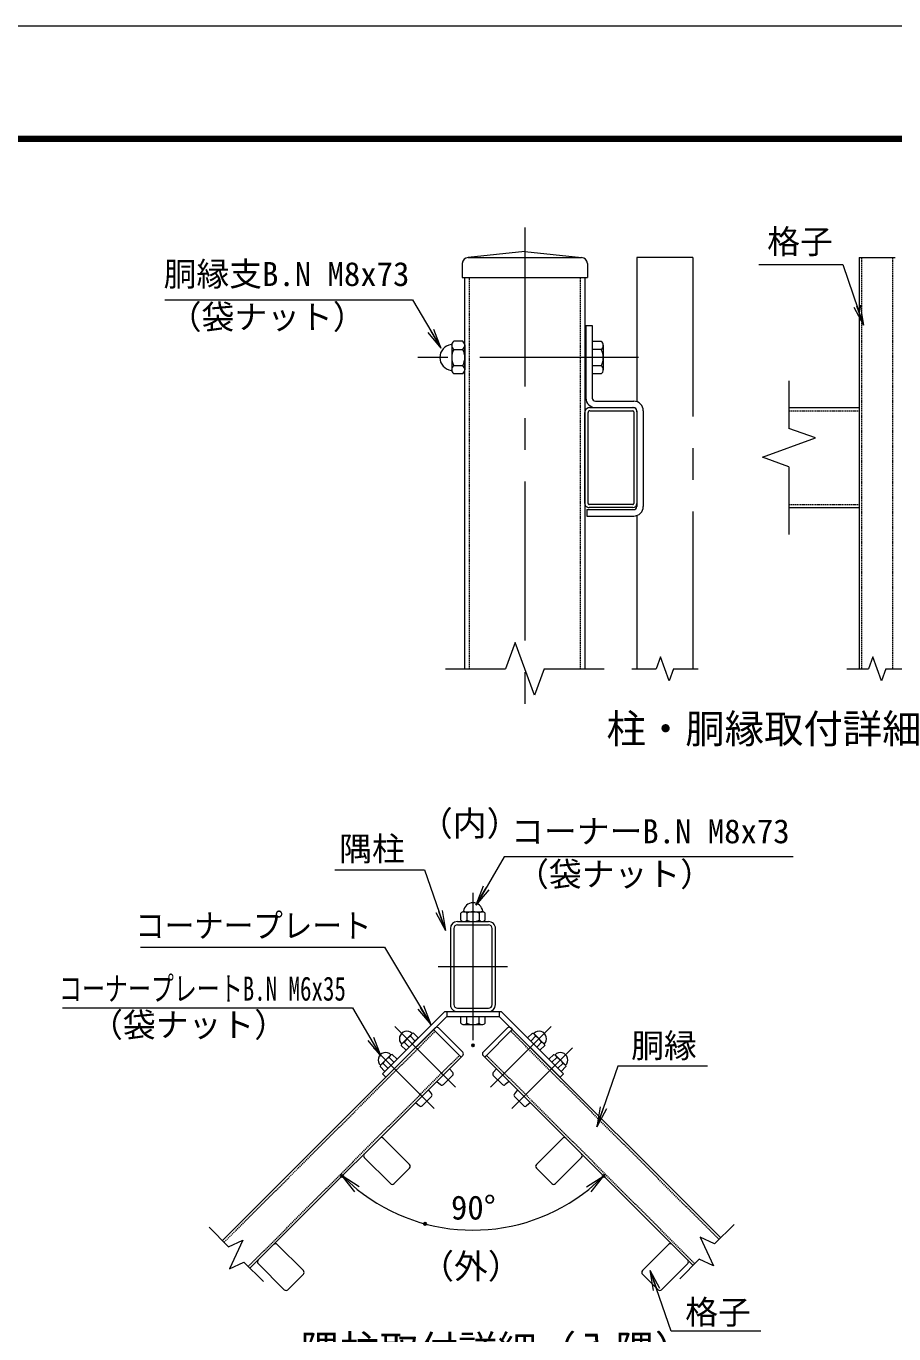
# Model space of a CAD drawing. Units: millimetres, scale not verified. Extents: x -4200 to 4200, y -2970 to 2970.
# Drawn here: x 488 to 2222, y 355 to 2970 of the extents above; entities that cross this region are included whole.
import ezdxf
from ezdxf.enums import TextEntityAlignment as Align

# ---------------------------------------------------------------- set-up
doc = ezdxf.new("R2010")
doc.units = ezdxf.units.MM
doc.header["$LTSCALE"] = 10
doc.header["$PDMODE"] = 32
doc.header["$PDSIZE"] = 5
doc.linetypes.add('USER1', pattern=[50.8, 31.75, -6.35, 6.35, -6.35])
doc.linetypes.add('USER2', pattern=[0.375, 0.25, -0.125])
for name, color, linetype, lineweight in [('0-0_D-STR1', 1, 'Continuous', 18), ('0-1_D-BMK', 2, 'USER1', 13), ('0-5_D-STR3', 3, 'Continuous', 13), ('0-6_D-STR-DIM', 7, 'Continuous', 13), ('0-7_0', 7, 'Continuous', 18), ('0-9_D-TTL-TXT', 7, 'Continuous', 18), ('0-A_D-STR-TXT', 7, 'Continuous', 13), ('0-B_D-TTL', 7, 'Continuous', 18)]:
    doc.layers.add(name, color=color, linetype=linetype, lineweight=lineweight)
doc.layers.add('0-8_Defpoints', color=253, linetype='Continuous')
doc.styles.add('ＭＳ ゴシック', font='')
doc.styles.get('ＭＳ ゴシック').set_extended_font_data('MS Gothic')

# ---------------------------------------------------------------- blocks, each defined once
blk = doc.blocks.new('_Open')
at = {"layer": '0-7_0'}
blk.add_line((-10, 1.667), (0, 0), dxfattribs=at)
blk.add_lwpolyline([(-10, -1.667), (0, 0), (-10, 0)], dxfattribs=at)

msp = doc.modelspace()

# ---------------------------------------------------------------- linework, layer by layer
at = {"layer": '0-0_D-STR1'}
for p, q in [((1484.96, 2519.34), (1371.96, 2507.34)), ((1484.96, 2519.34), (1597.96, 2507.34)), ((1359.96, 2495.34), (1359.96, 2467.34)), ((1371.96, 2507.34), (1597.96, 2507.34)), ((1609.96, 2495.34), (1609.96, 2467.34)), ((2152.88, 2507.34), (2152.88, 1685.07)), ((2152.88, 2507.34), (2224.88, 2507.34)), ((1359.96, 2467.34), (1609.96, 2467.34)), ((1364.96, 1685.07), (1364.96, 2467.34)), ((1604.96, 2467.34), (1604.96, 1685.07)), ((1604.96, 2015.74), (1604.96, 2197.54)), ((1611.36, 2015.74), (1611.36, 2197.54)), ((1614.76, 2207.34), (1700.56, 2207.34)), ((1614.76, 2200.94), (1700.56, 2200.94)), ((1702.56, 2198.94), (1702.56, 2015.74)), ((1708.96, 2198.96), (1708.96, 2015.71)), ((2012.88, 2207.34), (2152.88, 2207.34)), ((1700.56, 2013.74), (1613.36, 2013.74)), ((1700.56, 2007.34), (1613.36, 2007.34)), ((2012.88, 2007.34), (2152.88, 2007.34)), ((1350.07, 1179.81), (1412.47, 1179.81)), ((1336.27, 1166.01), (1336.27, 1013.61)), ((1343.17, 1166.01), (1343.17, 1013.61)), ((1350.07, 1172.91), (1412.47, 1172.91)), ((1419.37, 1013.61), (1419.37, 1166.01)), ((1426.27, 1013.61), (1426.27, 1166.01)), ((1336.27, 999.81), (1426.27, 999.81)), ((1350.07, 1006.71), (1412.47, 1006.71)), ((1350.07, 999.81), (1412.47, 999.81)), ((880.48, 541.92), (1302.62, 964.06)), ((1876.48, 547.49), (1459.91, 964.06)), ((935.63, 486.77), (1357.77, 908.91)), ((1821.33, 492.33), (1404.76, 908.91)), ((1202.3, 746.22), (1254.48, 694.03)), ((1560.23, 746.22), (1508.05, 694.03)), ((1164.12, 708.04), (1216.3, 655.85)), ((1598.42, 708.04), (1546.23, 655.85)), ((1223.51, 655.85), (1254.48, 686.82)), ((1539.02, 655.85), (1508.05, 686.82)), ((990.17, 534.09), (1042.35, 481.9)), ((1772.36, 534.09), (1720.18, 481.9)), ((951.98, 495.9), (1004.17, 443.72)), ((1011.38, 443.72), (1042.35, 474.69)), ((1751.15, 443.72), (1720.18, 474.69)), ((1810.55, 495.9), (1758.36, 443.72))]:
    msp.add_line(p, q, dxfattribs=at)
at = {"layer": '0-0_D-STR1', "linetype": 'USER1'}
for p, q in [((1708.96, 2507.34), (1708.96, 2219.04)), ((1820.96, 2507.34), (1708.96, 2507.34)), ((1820.96, 2507.34), (1820.96, 1685.07)), ((1708.96, 1991.64), (1708.96, 1685.07))]:
    msp.add_line(p, q, dxfattribs=at)
at = {"layer": '0-0_D-STR1', "linetype": 'USER2'}
for p, q in [((2157.68, 2507.34), (2157.68, 1685.07)), ((2220.08, 2507.34), (2220.08, 1685.07)), ((1374.16, 1685.07), (1374.16, 2467.34)), ((1595.76, 2467.34), (1595.76, 1685.07)), ((2012.88, 2200.94), (2152.88, 2200.94)), ((2012.88, 2013.74), (2152.88, 2013.74)), ((883.87, 538.53), (1306.01, 960.67)), ((1873.09, 544.09), (1456.52, 960.67)), ((932.24, 490.16), (1354.38, 912.3)), ((1824.72, 495.73), (1408.15, 912.3))]:
    msp.add_line(p, q, dxfattribs=at)
at = {"layer": '0-0_D-STR1'}
for centre, radius, start, end in [((1371.96, 2495.34), 12, 90, 180), ((1597.96, 2495.34), 12, 0, 90), ((1614.76, 2197.54), 9.8, 89.99999, 180), ((1614.76, 2197.54), 3.4, 89.99998, 180), ((1700.56, 2198.94), 8.4, 359.99951, 90), ((1700.56, 2198.94), 2, 0.00008, 90), ((1613.36, 2015.74), 8.4, 179.9997, 270), ((1613.36, 2015.74), 2, 179.99957, 270), ((1700.56, 2015.74), 2, 270, 0.00008), ((1700.56, 2015.74), 8.4, 270, 359.99971), ((1350.07, 1166.01), 13.8, 90.00002, 179.99999), ((1412.47, 1166.01), 13.8, 0, 90.00002), ((1350.07, 1166.01), 6.9, 90.00002, 179.99999), ((1412.47, 1166.01), 6.9, 0, 90.00002), ((1350.07, 1013.61), 13.8, 179.99999, 270.00002), ((1350.07, 1013.61), 6.9, 179.99999, 270.00002), ((1412.47, 1013.61), 6.9, 270.00002, 0), ((1412.47, 1013.61), 13.8, 270.00002, 0), ((1198.69, 742.61), 5.1, 44.99941, 135), ((1563.84, 742.61), 5.1, 45, 135.00059), ((1167.72, 711.64), 5.1, 135, 225), ((1594.81, 711.64), 5.1, 315, 45), ((1250.88, 690.43), 5.1, 315, 44.99941), ((1511.65, 690.43), 5.1, 135.00059, 225), ((1219.91, 659.46), 5.1, 224.99942, 315), ((1542.62, 659.46), 5.1, 225, 315.00058), ((986.56, 530.48), 5.1, 44.99941, 135), ((1775.97, 530.48), 5.1, 45, 135.00059), ((955.59, 499.51), 5.1, 135, 225), ((1806.94, 499.51), 5.1, 315, 45), ((1038.75, 478.3), 5.1, 315, 44.99941), ((1723.79, 478.3), 5.1, 135.00059, 225), ((1007.77, 447.32), 5.1, 224.99942, 315), ((1754.76, 447.32), 5.1, 225, 315.00058)]:
    msp.add_arc(centre, radius, start, end, dxfattribs=at)
at = {"layer": '0-1_D-BMK'}
for p, q in [((1484.96, 2567.34), (1484.96, 1569.19)), ((1484.96, 2567.34), (1484.96, 1569.19)), ((1712.33, 2307.34), (1271.18, 2307.34)), ((1381.27, 1236.99), (1381.27, 942.51)), ((1311.97, 1089.81), (1450.57, 1089.81)), ((1224.81, 969.74), (1346.06, 848.49)), ((1537.72, 969.74), (1416.47, 848.49)), ((1182.38, 927.32), (1303.64, 806.07)), ((1580.15, 927.32), (1458.9, 806.07))]:
    msp.add_line(p, q, dxfattribs=at)
at = {"layer": '0-5_D-STR3'}
for p, q in [((1606.96, 2371.34), (1606.96, 2226.54)), ((1606.96, 2371.34), (1619.76, 2371.34)), ((1619.76, 2371.34), (1619.76, 2226.54)), ((1338.96, 2332.52), (1338.96, 2283.13)), ((1338.96, 2332.52), (1338.96, 2283.13)), ((1360.96, 2339.98), (1342.96, 2339.98)), ((1364.96, 2332.52), (1364.96, 2283.13)), ((1364.96, 2332.52), (1364.96, 2283.13)), ((1619.76, 2339.74), (1619.76, 2274.94)), ((1637.76, 2339.74), (1619.76, 2339.74)), ((1641.76, 2332.27), (1641.76, 2282.89)), ((1342.96, 2323.78), (1360.96, 2323.78)), ((1604.96, 2323.34), (1606.96, 2323.34)), ((1637.76, 2323.54), (1619.76, 2323.54)), ((1342.96, 2291.38), (1360.96, 2291.38)), ((1360.96, 2275.18), (1342.96, 2275.18)), ((1604.96, 2291.34), (1606.96, 2291.34)), ((1637.76, 2291.14), (1619.76, 2291.14)), ((1637.76, 2274.94), (1619.76, 2274.94)), ((1624.16, 2207.34), (1700.56, 2207.34)), ((1626.16, 2220.14), (1702.56, 2220.14)), ((1708.96, 2200.95), (1708.96, 2009.75)), ((1721.76, 2200.94), (1721.76, 2009.74)), ((1608.96, 2003.34), (1702.56, 2003.34)), ((1608.96, 2003.34), (1608.96, 1990.54)), ((1608.96, 1990.54), (1702.56, 1990.54)), ((1357.15, 1182.81), (1357.15, 1196.31)), ((1362.75, 1199.31), (1399.78, 1199.31)), ((1362.75, 1199.31), (1399.78, 1199.31)), ((1362.75, 1179.81), (1399.78, 1179.81)), ((1362.75, 1179.81), (1399.78, 1179.81)), ((1369.3, 1196.31), (1369.3, 1182.81)), ((1393.6, 1196.31), (1393.6, 1182.81)), ((1405.75, 1182.81), (1405.75, 1196.31)), ((1324.79, 999.81), (1200.37, 875.39)), ((1324.79, 999.81), (1437.74, 999.81)), ((1328.77, 999.81), (1328.77, 990.21)), ((1433.77, 999.81), (1433.77, 990.21)), ((1437.74, 999.81), (1562.16, 875.39)), ((1328.77, 990.21), (1207.16, 868.6)), ((1328.77, 990.21), (1433.77, 990.21)), ((1356.97, 990.21), (1405.57, 990.21)), ((1356.97, 976.71), (1356.97, 990.21)), ((1362.56, 973.71), (1399.6, 973.71)), ((1369.12, 976.71), (1369.12, 990.21)), ((1393.42, 976.71), (1393.42, 990.21)), ((1405.57, 976.71), (1405.57, 990.21)), ((1433.77, 990.21), (1555.37, 868.6)), ((1259.7, 955.93), (1238.62, 934.85)), ((1271.97, 946.98), (1247.57, 922.59)), ((1256.14, 950.46), (1265.79, 940.81)), ((1262.32, 956.63), (1259.7, 955.93)), ((1262.32, 956.63), (1271.97, 946.98)), ((1305.8, 967.24), (1302.62, 964.06)), ((1302.62, 964.06), (1357.77, 908.91)), ((1312.17, 967.24), (1360.96, 918.45)), ((1450.37, 967.24), (1401.58, 918.45)), ((1459.91, 964.06), (1404.76, 908.91)), ((1456.73, 967.24), (1459.91, 964.06)), ((1456.73, 967.24), (1459.91, 964.06)), ((1500.22, 956.63), (1490.56, 946.98)), ((1490.56, 946.98), (1514.96, 922.59)), ((1506.39, 950.46), (1496.74, 940.81)), ((1500.22, 956.63), (1502.83, 955.93)), ((1502.83, 955.93), (1523.91, 934.85)), ((1238.62, 934.85), (1237.92, 932.24)), ((1237.92, 932.24), (1247.57, 922.59)), ((1244.09, 938.41), (1253.75, 928.76)), ((1518.44, 938.41), (1508.79, 928.76)), ((1524.61, 932.24), (1514.96, 922.59)), ((1523.91, 934.85), (1524.61, 932.24)), ((1196.19, 892.42), (1195.49, 889.81)), ((1195.49, 889.81), (1205.14, 880.16)), ((1217.28, 913.51), (1196.19, 892.42)), ((1201.67, 895.99), (1211.32, 886.34)), ((1229.54, 904.56), (1205.14, 880.16)), ((1213.71, 908.03), (1223.37, 898.38)), ((1219.89, 914.21), (1217.28, 913.51)), ((1219.89, 914.21), (1229.54, 904.56)), ((1360.96, 912.09), (1357.77, 908.91)), ((1401.58, 912.09), (1404.76, 908.91)), ((1542.64, 914.21), (1532.99, 904.56)), ((1532.99, 904.56), (1557.39, 880.16)), ((1548.82, 908.03), (1539.17, 898.38)), ((1542.64, 914.21), (1545.25, 913.51)), ((1545.25, 913.51), (1566.34, 892.42)), ((1560.86, 895.99), (1551.21, 886.34)), ((1567.04, 889.81), (1557.39, 880.16)), ((1566.34, 892.42), (1567.04, 889.81)), ((1200.37, 875.39), (1207.16, 868.6)), ((1322.32, 853.93), (1340.62, 872.24)), ((1334.44, 885.57), (1340.87, 877.91)), ((1428.09, 885.57), (1421.66, 877.91)), ((1440.21, 853.93), (1421.91, 872.24)), ((1562.16, 875.39), (1555.37, 868.6)), ((1292.01, 843.14), (1298.44, 835.48)), ((1308.98, 860.12), (1316.65, 853.68)), ((1453.55, 860.12), (1445.88, 853.68)), ((1470.52, 843.14), (1464.09, 835.48)), ((1266.56, 817.69), (1274.22, 811.26)), ((1279.89, 811.51), (1298.2, 829.81)), ((1482.64, 811.51), (1464.34, 829.81)), ((1495.97, 817.69), (1488.31, 811.26))]:
    msp.add_line(p, q, dxfattribs=at)
for centre, radius, start, end in [((1340.96, 2307.58), 26, 97.16806, 262.83194), ((1337.47, 2335.36), 2, 277.16806, 350.16084), ((1349.12, 2331.88), 10.17, 127.21089, 232.78911), ((1354.81, 2331.88), 10.17, 307.21089, 52.78911), ((1631.61, 2331.64), 10.17, 307.21089, 52.78911), ((1373.77, 2307.58), 34.8, 152.26063, 207.73937), ((1330.16, 2307.58), 34.8, 332.26063, 27.73937), ((1606.96, 2307.34), 34.8, 332.26063, 27.73937), ((1337.47, 2279.8), 2, 16.57981, 82.83194), ((1349.16, 2283.28), 10.2, 127.42505, 232.57495), ((1354.77, 2283.28), 10.2, 307.42505, 52.57495), ((1631.57, 2283.04), 10.2, 307.42505, 52.57495), ((1626.16, 2226.54), 19.2, 180, 270), ((1626.16, 2226.54), 6.4, 180, 270), ((1702.56, 2200.94), 19.2, 0, 90), ((1702.56, 2200.94), 6.4, 0, 90), ((1702.56, 2009.74), 6.4, 270, 0), ((1702.56, 2009.74), 19.2, 270, 0), ((1381.45, 1197.81), 19.5, 7.16806, 172.83194), ((1363.22, 1191.69), 7.63, 37.21089, 142.78911), ((1363.22, 1187.42), 7.63, 217.21089, 322.78911), ((1360.61, 1200.43), 1.5, 279.83916, 352.83194), ((1381.45, 1173.2), 26.1, 62.26063, 117.73937), ((1381.45, 1205.91), 26.1, 242.26063, 297.73937), ((1399.67, 1191.66), 7.65, 37.42505, 142.57495), ((1399.67, 1187.46), 7.65, 217.42505, 322.57495), ((1402.28, 1200.43), 1.5, 187.16806, 253.42019), ((1308.98, 964.06), 4.5, 45, 135), ((1363.04, 981.32), 7.63, 217.21089, 322.78911), ((1381.27, 999.81), 26.1, 242.26063, 297.73937), ((1399.49, 981.36), 7.65, 217.42505, 322.57495), ((1453.55, 964.06), 4.5, 45, 135), ((1249.1, 945.46), 14.91, 44.64798, 225.35202), ((1268.61, 925.94), 27.51, 116.96185, 153.03815), ((1275.54, 941.73), 21.27, 138.1158, 155.77947), ((1513.43, 945.46), 14.91, 314.64798, 135.35202), ((1486.99, 941.73), 21.27, 24.22053, 41.8842), ((1493.92, 925.94), 27.51, 26.96185, 63.03815), ((1206.67, 903.03), 14.91, 44.64798, 225.35202), ((1252.82, 919.02), 21.27, 114.22053, 131.8842), ((1357.77, 915.27), 4.5, 315, 45), ((1404.76, 915.27), 4.5, 135, 225), ((1509.71, 919.02), 21.27, 48.1158, 65.77947), ((1555.86, 903.03), 14.91, 314.64798, 135.35202), ((1210.39, 876.59), 21.27, 114.22053, 131.8842), ((1226.19, 883.51), 27.51, 116.96185, 153.03815), ((1233.11, 899.31), 21.27, 138.1158, 155.77947), ((1529.42, 899.31), 21.27, 24.22053, 41.8842), ((1536.34, 883.51), 27.51, 26.96185, 63.03815), ((1552.14, 876.59), 21.27, 48.1158, 65.77947), ((1337.65, 875.21), 4.2, 315, 40), ((1424.88, 875.21), 4.2, 140, 225), ((1319.35, 856.9), 4.2, 230, 315), ((1443.18, 856.9), 4.2, 225, 310), ((1276.92, 814.48), 4.2, 230, 315), ((1295.23, 832.78), 4.2, 315, 40), ((1467.31, 832.78), 4.2, 140, 225), ((1485.61, 814.48), 4.2, 225, 310)]:
    msp.add_arc(centre, radius, start, end, dxfattribs=at)
at = {"layer": '0-6_D-STR-DIM'}
for p, q in [((2012.88, 2261.05), (2012.88, 2165.82)), ((1960.02, 2108.1), (2065.74, 2146.58)), ((2065.74, 2146.58), (2012.88, 2165.82)), ((2012.88, 2088.86), (1960.02, 2108.1)), ((2012.88, 2088.86), (2012.88, 1953.62)), ((1465.73, 1737.93), (1446.49, 1685.07)), ((1465.73, 1737.93), (1446.49, 1685.07)), ((1504.2, 1632.21), (1465.73, 1737.93)), ((1504.2, 1632.21), (1465.73, 1737.93)), ((1756.31, 1708.86), (1747.65, 1685.07)), ((1773.62, 1661.28), (1756.31, 1708.86)), ((2180.22, 1708.86), (2171.56, 1685.07)), ((2197.54, 1661.28), (2180.22, 1708.86)), ((1326.25, 1685.07), (1446.49, 1685.07)), ((1326.25, 1685.07), (1446.49, 1685.07)), ((1523.44, 1685.07), (1504.2, 1632.21)), ((1523.44, 1685.07), (1504.2, 1632.21)), ((1523.44, 1685.07), (1643.68, 1685.07)), ((1523.44, 1685.07), (1643.68, 1685.07)), ((1698.79, 1685.07), (1747.65, 1685.07)), ((1782.28, 1685.07), (1773.62, 1661.28)), ((1782.28, 1685.07), (1831.14, 1685.07)), ((2128.71, 1685.07), (2171.56, 1685.07)), ((2206.19, 1685.07), (2197.54, 1661.28)), ((2206.19, 1685.07), (2249.05, 1685.07)), ((892.75, 529.65), (853.81, 568.59)), ((1864.21, 535.22), (1903.15, 574.16)), ((892.75, 529.65), (921.43, 543.02)), ((921.43, 543.02), (894.68, 485.67)), ((1835.53, 548.59), (1862.28, 491.23)), ((1864.21, 535.22), (1835.53, 548.59)), ((894.68, 485.67), (923.36, 499.04)), ((962.3, 460.1), (923.36, 499.04)), ((1794.66, 465.67), (1833.6, 504.61)), ((1862.28, 491.23), (1833.6, 504.61))]:
    msp.add_line(p, q, dxfattribs=at)
msp.add_arc((1381.27, 932.4), 369.62, 231.20351, 308.79649, dxfattribs=at)
at = {"layer": '0-8_Defpoints'}
for p in [(1381.27, 932.4), (1119.9, 671.04), (1642.63, 671.04), (1285.6, 575.37)]:
    msp.add_point(p, dxfattribs=at)
at = {"layer": '0-9_D-TTL-TXT'}
msp.add_point((2127.81, 1579.13), dxfattribs=at)
at = {"layer": '0-A_D-STR-TXT'}
for points in [[(1952.65, 2493.5), (2120.26, 2493.5), (2161.14, 2374.05)], [(765.28, 2423.13), (1260.56, 2423.13), (1316.17, 2328.23)], [(2021.08, 1309.01), (1443.75, 1309.01), (1388.14, 1214.11)], [(1105.07, 1283.28), (1284.67, 1283.28), (1325.55, 1163.83)], [(716.61, 1128.66), (1204.72, 1128.66), (1296.22, 975.58)], [(560.62, 1007.31), (1140.51, 1007.31), (1196.12, 912.41)], [(1850.25, 890.94), (1670.65, 890.94), (1629.77, 771.49)], [(1956.73, 360.72), (1777.13, 360.72), (1736.25, 480.17)]]:
    msp.add_lwpolyline(points, dxfattribs=at)
at = {"layer": '0-B_D-TTL'}
for points in [[(-4199.8, -2970), (4200.2, -2970), (4200.2, 2970), (-4199.8, 2970)], [(-3929.8, 2750), (3930.2, 2750), (3930.2, -2750), (-3929.8, -2750)], [(-3927.3, 2747.5), (3927.7, 2747.5), (3927.7, -2747.5), (-3927.3, -2747.5)], [(-3924.8, 2745), (3925.2, 2745), (3925.2, -2745), (-3924.8, -2745)], [(-3922.3, 2742.5), (3922.7, 2742.5), (3922.7, -2742.5), (-3922.3, -2742.5)], [(-3919.8, 2740), (3920.2, 2740), (3920.2, -2740), (-3919.8, -2740)]]:
    msp.add_lwpolyline(points, close=True, dxfattribs=at)

# ---------------------------------------------------------------- block references
at = {"layer": '0-6_D-STR-DIM', "xscale": 4, "yscale": 4}
for p, rotation in [((1119.9, 671.04), 138.10176), ((1642.63, 671.04), 41.89824)]:
    msp.add_blockref('_Open', p, dxfattribs=dict(at, rotation=rotation))
at = {"layer": '0-A_D-STR-TXT', "xscale": 4, "yscale": 4}
for p, rotation in [((2161.78, 2372.16), 288.89187), ((1317.18, 2326.5), 300.37182), ((1387.13, 1212.38), 239.62818), ((1326.2, 1161.94), 288.89187), ((1297.25, 973.86), 300.8674), ((1197.13, 910.68), 300.37182), ((1629.12, 769.6), 251.10813), ((1735.61, 482.06), 108.89187)]:
    msp.add_blockref('_Open', p, dxfattribs=dict(at, rotation=rotation))

# ---------------------------------------------------------------- texts
at = {"layer": '0-6_D-STR-DIM', "style": 'ＭＳ ゴシック'}
msp.add_text('90°', height=48.09, dxfattribs=at).set_placement((1337.33, 569.52), align=Align.BOTTOM_LEFT)
at = {"layer": '0-9_D-TTL-TXT', "style": 'ＭＳ ゴシック'}
for s, p in [('柱・胴縁取付詳細', (1648.22, 1519.09)), ('隅柱取付詳細（入隅）', (1036.64, 277.46))]:
    msp.add_text(s, height=57.7, dxfattribs=at).set_placement(p, align=Align.BOTTOM_LEFT)
at = {"layer": '0-A_D-STR-TXT', "style": 'ＭＳ ゴシック'}
for s, height, p in [('格子', 48.09, (1969.39, 2500.92)), ('胴縁支B.N M8x73', 48.09, (762.99, 2435.97)), ('（袋ナット）', 48.09, (773.18, 2350.2)), ('（内）', 49.49, (1273.5, 1336.29)), ('コーナーB.N M8x73', 48.09, (1457.39, 1321.85)), ('隅柱', 48.09, (1113.81, 1286.79)), ('（袋ナット）', 48.09, (1467.58, 1236.08)), ('（袋ナット）', 48.09, (616.14, 934.77)), ('胴縁', 48.09, (1697.37, 893.31)), ('（外）', 49.49, (1275.92, 451.04)), ('格子', 48.09, (1805.46, 360.44))]:
    msp.add_text(s, height=height, dxfattribs=at).set_placement(p, align=Align.BOTTOM_LEFT)
for s, width, p in [('コーナープレート', 0.9, (706.08, 1133.27)), ('コーナープレートB.N M6x35', 0.7, (553.84, 1007.26))]:
    msp.add_text(s, height=48.09, dxfattribs=dict(at, width=width)).set_placement(p, align=Align.BOTTOM_LEFT)

doc.saveas('drawing.dxf')
